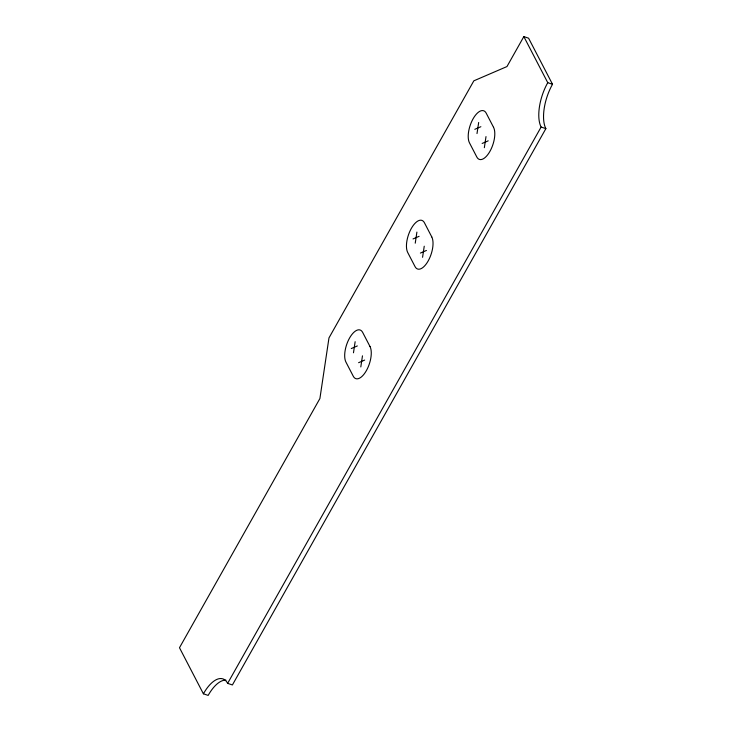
<?xml version="1.0" encoding="UTF-8"?>
<svg xmlns="http://www.w3.org/2000/svg" width="732" height="732" viewBox="0 0 732 732"><rect width="100%" height="100%" fill="white"/><g stroke="black" fill="none" stroke-linecap="round" stroke-linejoin="round"><path stroke-width="1.1" d="M353.474 352.797L355.139 341.707M360.812 366.933L362.468 355.834M415.245 243.18L416.901 232.09M422.574 257.307L424.24 246.217M477.008 133.563L478.673 122.464M484.346 147.69L486.002 136.6M203.405 693.799A33.626 14.96 -71.4 0 1 227.643 683.359L232.401 684.96L545.871 128.64A33.626 14.96 -71.4 0 1 552.514 84.272L528.596 38.201L523.837 36.6L506.965 66.557L473.833 80.831L328.979 337.9L319.902 398.537L179.486 647.729L203.405 693.799L208.162 695.4A33.626 14.96 -71.4 0 1 225.941 680.147M227.643 683.359L541.113 127.039A33.626 14.96 -71.4 0 1 547.756 82.679L523.837 36.6M474.812 129.317L480.869 126.709M482.141 143.454L488.207 140.837M413.04 238.934L419.107 236.326M420.378 253.071L426.436 250.463M351.278 348.56L357.335 345.943M358.607 362.688L364.673 360.08M547.756 82.679L552.514 84.272M541.113 127.039L545.871 128.64M493.542 127.304L486.204 113.167A18.218 8.107 -71.4 0 0 473.073 118.822A18.218 8.107 -71.4 0 0 469.477 142.859L476.807 156.987A18.218 8.107 -71.4 0 0 489.946 151.332A18.218 8.107 -71.4 0 0 493.542 127.304M431.77 236.921L424.441 222.784A18.218 8.107 -71.4 0 0 411.311 228.448A18.218 8.107 -71.4 0 0 407.706 252.476L415.044 266.613A18.218 8.107 -71.4 0 0 428.174 260.949A18.218 8.107 -71.4 0 0 431.77 236.921M370.008 346.538L362.669 332.41A18.218 8.107 -71.4 0 0 349.539 338.065A18.218 8.107 -71.4 0 0 345.943 362.093L353.272 376.23A18.218 8.107 -71.4 0 0 366.412 370.575A18.218 8.107 -71.4 0 0 370.008 346.538"/></g></svg>
